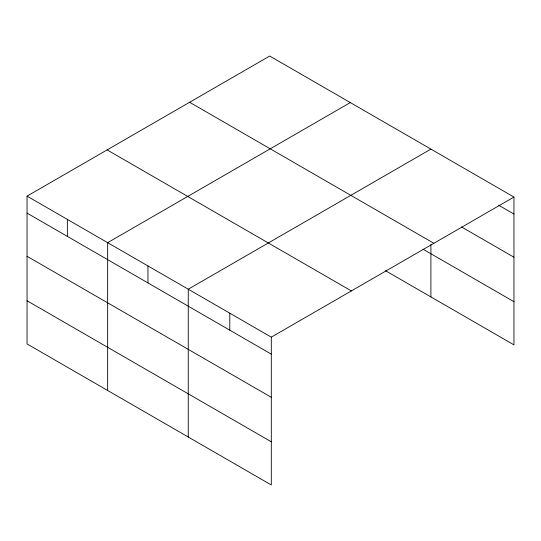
<?xml version="1.0" encoding="UTF-8"?>
<svg xmlns="http://www.w3.org/2000/svg" width="541" height="541" viewBox="0 0 541 541"><rect width="100%" height="100%" fill="white"/><g stroke="black" fill="none" stroke-linecap="round" stroke-linejoin="round"><path stroke-width="0.81" d="M271.298 397.304L271.298 337.151L27.05 196.133L27.05 343.941L271.298 484.959L271.298 397.304L27.05 256.285M385.564 270.743L513.95 344.867L513.95 197.059L269.702 56.041L27.05 196.133M350.304 102.58L107.652 242.672L107.652 390.474M430.907 149.113L188.254 289.205L188.254 437.013M271.298 337.151L513.95 197.059M498.653 205.208L513.95 214.04M461.5 226.929L513.95 257.212M189.627 102.276L433.875 243.288M422.988 249.178L513.95 301.689M107.125 149.904L351.373 290.923M27.05 213.113L271.298 354.132M27.05 300.769L271.298 441.787M430.907 244.512L430.907 296.921M229.776 313.178L229.776 330.159M147.957 265.935L147.957 282.916M67.355 219.403L67.355 236.383"/></g></svg>
